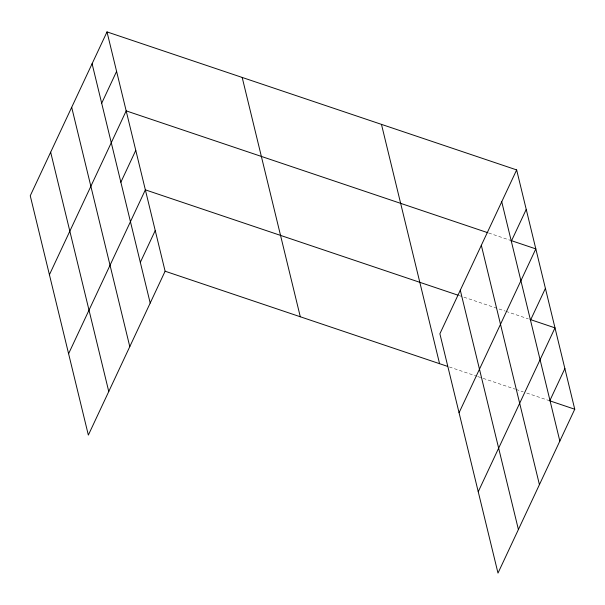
<?xml version="1.0" encoding="UTF-8"?>
<svg xmlns="http://www.w3.org/2000/svg" width="605" height="605" viewBox="0 0 605 605"><rect width="100%" height="100%" fill="white"/><g stroke="black" fill="none" stroke-linecap="round" stroke-linejoin="round"><path stroke-width="0.45" stroke-dasharray="3.02 2.27" d="M488.689 233.008L510.03 240.2M458.945 295.505L505.19 311.083M506.083 311.386L528.316 318.873M449.356 366.985L476.921 376.272M477.814 376.575L482.261 378.072M483.145 378.367L515.165 389.159M516.05 389.454L523.166 391.851M526.728 393.053L548.962 400.54"/><path stroke-width="0.91" d="M107.009 31.899L30.25 195.77L88.353 435.086L165.112 271.221L107.009 31.899L516.647 169.914L574.75 409.23L497.991 573.101L439.888 333.779L516.647 169.914M101.685 103.228L116.599 71.39M49.421 274.746L126.188 110.874L487.796 232.713M120.856 182.203L135.77 150.365M68.599 353.713L145.359 189.849L458.053 295.202M140.322 262.373L155.235 230.535M511.316 241.244L526.237 209.406M459.059 412.754L535.818 248.889L510.923 240.503M530.494 320.211L545.408 288.381M478.237 491.729L554.997 327.865L530.093 319.478M549.96 400.389L564.873 368.551M165.112 271.221L447.571 366.38M549.847 400.843L574.75 409.23M501.734 201.752L559.837 441.068M481.323 245.32L539.426 484.635M460.292 290.211L518.402 529.526M381.468 124.373L439.57 363.688M242.189 77.448L300.292 316.763M92.096 63.737L150.199 303.052M71.685 107.312L129.788 346.627M50.661 152.195L108.764 391.518"/></g></svg>
